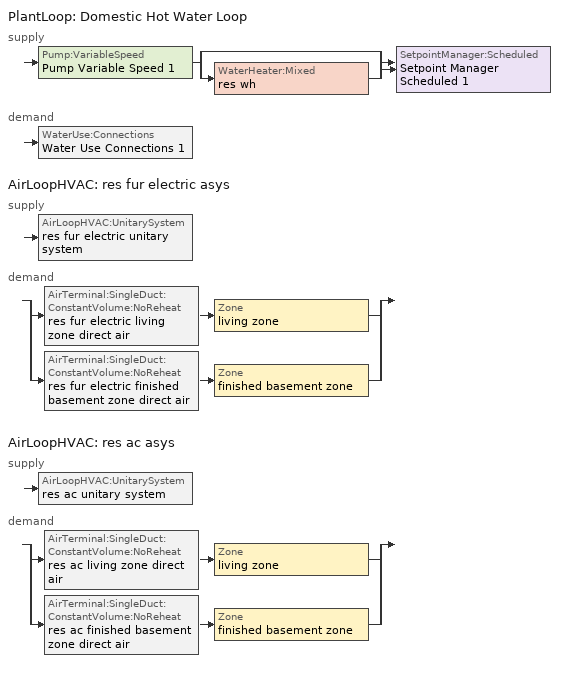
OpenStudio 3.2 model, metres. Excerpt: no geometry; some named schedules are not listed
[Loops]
PlantLoop 'Domestic Hot Water Loop'
 supply: Pump:VariableSpeed 'Pump Variable Speed 1' > split
  | bypass
  | WaterHeater:Mixed 'res wh'
  join > SetpointManager:Scheduled 'Setpoint Manager Scheduled 1'
 demand: WaterUse:Connections 'Water Use Connections 1'
AirLoopHVAC 'res fur electric asys'
 supply: AirLoopHVAC:UnitarySystem 'res fur electric unitary system'
 demand: split
  | AirTerminal:SingleDuct:ConstantVolume:NoReheat 'res fur electric living zone direct air' > Zone 'living zone'
  | AirTerminal:SingleDuct:ConstantVolume:NoReheat 'res fur electric finished basement zone direct air' > Zone 'finished basement zone'
AirLoopHVAC 'res ac asys'
 supply: AirLoopHVAC:UnitarySystem 'res ac unitary system'
 demand: split
  | AirTerminal:SingleDuct:ConstantVolume:NoReheat 'res ac living zone direct air' > Zone 'living zone'
  | AirTerminal:SingleDuct:ConstantVolume:NoReheat 'res ac finished basement zone direct air' > Zone 'finished basement zone'
[Sizing:Zone] Zone Cooling Design Supply Air Temperature Input Method=SupplyAirTemperature; Zone Cooling Design Supply Air Temperature {C}=14; Zone Cooling Design Supply Air Temperature Difference {deltaC}=11.11; Zone Heating Design Supply Air Temperature Input Method=SupplyAirTemperature; Zone Heating Design Supply Air Temperature {C}=40; Zone Heating Design Supply Air Temperature Difference {deltaC}=11.11; Zone Cooling Design Supply Air Humidity Ratio {kg-H2O/kg-air}=0.0085; Zone Heating Design Supply Air Humidity Ratio {kg-H2O/kg-air}=0.008; Cooling Design Air Flow Method=DesignDay; Heating Design Air Flow Method=DesignDay; Account for Dedicated Outdoor Air System=No; Dedicated Outdoor Air System Control Strategy=NeutralSupplyAir; Dedicated Outdoor Air Low Setpoint Temperature for Design {C}=autosize; Dedicated Outdoor Air High Setpoint Temperature for Design {C}=autosize
living zone; garage zone; finished basement zone; res ds res ac asys ret air zone; res ds res fur electric asys ret air zone
[Zone equipment]
living zone: res fur electric living zone direct air, res ac living zone direct air
finished basement zone: res fur electric finished basement zone direct air, res ac finished basement zone direct air
[External:File]
8760.csv: File=8760.csv
[PlantLoop]
Domestic Hot Water Loop: Glycol Concentration=0; Maximum Loop Flow Rate {m3/s}=0.01; Plant Loop Volume {m3}=0.003; Load Distribution Scheme=Optimal
[Sizing:Plant]
Domestic Hot Water Loop: Loop Type=Heating; Design Loop Exit Temperature {C}=52.6667; Loop Design Temperature Difference {deltaC}=5.55556; Sizing Option=NonCoincident; Zone Timesteps in Averaging Window=1; Coincident Sizing Factor Mode=None
[Pump:VariableSpeed]
Pump Variable Speed 1: Rated Flow Rate {m3/s}=0.01; Rated Pump Head {Pa}=1; Rated Power Consumption {W}=0; Motor Efficiency=1; Fraction of Motor Inefficiencies to Fluid Stream=0; Coefficient 1 of the Part Load Performance Curve=0; Coefficient 2 of the Part Load Performance Curve=1; Coefficient 3 of the Part Load Performance Curve=0; Coefficient 4 of the Part Load Performance Curve=0; Pump Control Type=Intermittent; Skin Loss Radiative Fraction=0.5; Design Power Sizing Method=PowerPerFlowPerPressure; Design Electric Power per Unit Flow Rate {W/(m3/s)}=348701.1; Design Shaft Power per Unit Flow Rate per Unit Head {W-s/m3-Pa}=1.28205; Design Minimum Flow Rate Fraction=0
[SetpointManager:Scheduled]
Setpoint Manager Scheduled 1: Control Variable=Temperature; Schedule=dhw temp
[WaterHeater:Mixed]
res wh: Tank Volume {m3}=0.143846; Setpoint Temperature Schedule=WH Setpoint Temp; Deadband Temperature Difference {deltaC}=2; Maximum Temperature Limit {C}=99; Heater Control Type=Cycle; Heater Maximum Capacity {W}=11722.8; Heater Minimum Capacity {W}=0; Heater Fuel Type=NaturalGas; Heater Thermal Efficiency=0.773298; Off Cycle Parasitic Fuel Consumption Rate {W}=0; Off Cycle Parasitic Fuel Type=Electricity; Off Cycle Parasitic Heat Fraction to Tank=0; On Cycle Parasitic Fuel Consumption Rate {W}=0; On Cycle Parasitic Fuel Type=Electricity; On Cycle Parasitic Heat Fraction to Tank=0; Ambient Temperature Indicator=ThermalZone; Ambient Temperature Thermal Zone=finished basement zone; Off Cycle Loss Coefficient to Ambient Temperature {W/K}=4.15693; Off Cycle Loss Fraction to Thermal Zone=0.64; On Cycle Loss Coefficient to Ambient Temperature {W/K}=4.15693; On Cycle Loss Fraction to Thermal Zone=1; Use Side Effectiveness=1; Source Side Effectiveness=1; Use Side Design Flow Rate {m3/s}=autosize; Source Side Design Flow Rate {m3/s}=autosize; Indirect Water Heating Recovery Time {hr}=1.5; Source Side Flow Control Mode=IndirectHeatPrimarySetpoint
[WaterHeater:Sizing]
res wh: Design Mode=PeakDraw; Time Storage Can Meet Peak Draw {hr}=0.538503; Time for Tank Recovery {hr}=0; Nominal Tank Volume for Autosizing Plant Connections {m3}=1
[WaterUse:Connections]
Water Use Connections 1: Drain Water Heat Exchanger Type=None; Drain Water Heat Exchanger Destination=Plant; Water Use Equipment Name 1=res shower; Water Use Equipment Name 2=res sink; Water Use Equipment Name 3=res bath; Water Use Equipment Name 4=res shower dist; Water Use Equipment Name 5=res sink dist; Water Use Equipment Name 6=res bath dist; Water Use Equipment Name 7=res dw; Water Use Equipment Name 8=res cw
[WaterUse:Equipment:Definition]
Name | Peak Flow Rate {m3/s} | Target Temperature Schedule
res shower | 0.0176332 | fixtures temperature schedule
res sink | 0.0157378 | fixtures temperature schedule
res bath | 0.00441644 | fixtures temperature schedule
res shower dist; res sink dist; res bath dist | 0 | fixtures temperature schedule
res dw | 0.00104011 | res dw temperature schedule
res cw | 0.00629939 | res cw temperature schedule
[WaterUse:Equipment] Space=living space
Name | Water Use Equipment Definition | Flow Rate Fraction Schedule
res shower | res shower | showers
res sink | res sink | sinks
res bath | res bath | baths
res shower dist | res shower dist | showers
res sink dist | res sink dist | sinks
res bath dist | res bath dist | baths
res dw | res dw | dishwasher
res cw | res cw | clothes_washer
[OtherEquipment:Definition] Design Level Calculation Method=EquipmentLevel; Fraction Radiant=0; Fraction Lost=0
Name | Design Level {W} | Fraction Latent
res shower | 507081 | 0.487197
res sink | 158036 | 0.312221
res bath | 65146.3 | 0
[Coil:Heating:Electric]
res fur electric heating coil: Availability Schedule=Always On Discrete; Efficiency=0.78; Nominal Capacity {W}=29307.1
[Fan:OnOff] Availability Schedule=Always On Discrete; Fan Total Efficiency=0.75; Maximum Flow Rate {m3/s}=autosize; Motor Efficiency=1; Motor In Airstream Fraction=1
Name | Pressure Rise {Pa} | Fan Power Ratio Function of Speed Ratio Curve | Fan Efficiency Ratio Function of Speed Ratio Curve
res fur electric htg supply fan | 794.58 | Fan On Off Power Curve | Fan On Off Efficiency Curve
res ac clg supply fan | 476.748 | res ac fan power curve | res ac fan eff curve
[AirLoopHVAC:UnitarySystem] Control Type=Load; Controlling Zone or Thermostat Location=living zone; Dehumidification Control Type=None; Availability Schedule=Always On Discrete; Fan Placement=BlowThrough; Supply Air Fan Operating Mode Schedule=Always Off Discrete; DX Heating Coil Sizing Ratio=1; Use DOAS DX Cooling Coil=No; DOAS DX Cooling Coil Leaving Minimum Air Temperature {C}=2; Latent Load Control=SensibleOnlyLoadControl; Supply Air Flow Rate When No Cooling or Heating is Required {m3/s}=0; Maximum Supply Air Temperature {C}=48.8889; Maximum Outdoor Dry-Bulb Temperature for Supplemental Heater Operation {C}=21; Maximum Cycling Rate {cycles/hr}=2.5; Heat Pump Time Constant {s}=60; Fraction of On-Cycle Power Use=0.01; Heat Pump Fan Delay Time {s}=60; Ancilliary On-Cycle Electric Power {W}=0; Ancilliary Off-Cycle Electric Power {W}=0
Name | Supply Fan | Heating Coil | Supply Air Flow Rate During Cooling Operation {m3/s} | Supply Air Flow Rate During Heating Operation {m3/s} | Cooling Coil | Design Specification Multispeed Object
res fur electric unitary system | res fur electric htg supply fan | res fur electric heating coil | 0 | Autosize
res ac unitary system | res ac clg supply fan |  | Autosize | 0 | res ac cooling coil | Unitary System Performance Multispeed 1
[AirLoopHVAC] Availability Schedule=Always On Discrete; Design Supply Air Flow Rate {m3/s}=autosize; Design Return Air Flow Fraction of Supply Air Flow=1
res fur electric asys; res ac asys
[Sizing:System] Type of Load to Size On=Sensible; Design Outdoor Air Flow Rate {m3/s}=Autosize; Central Heating Maximum System Air Flow Ratio=0.3; Preheat Design Temperature {C}=7; Preheat Design Humidity Ratio {kg-H2O/kg-Air}=0.008; Precool Design Temperature {C}=12.8; Precool Design Humidity Ratio {kg-H2O/kg-Air}=0.008; Central Cooling Design Supply Air Temperature {C}=12.8; Central Heating Design Supply Air Temperature {C}=16.7; Sizing Option=NonCoincident; 100% Outdoor Air in Cooling=Yes; 100% Outdoor Air in Heating=Yes; Central Cooling Design Supply Air Humidity Ratio {kg-H2O/kg-Air}=0.0085; Central Heating Design Supply Air Humidity Ratio {kg-H2O/kg-Air}=0.008; Cooling Design Air Flow Method=DesignDay; Cooling Design Air Flow Rate {m3/s}=0; Heating Design Air Flow Method=DesignDay; Heating Design Air Flow Rate {m3/s}=0; System Outdoor Air Method=ZoneSum; Zone Maximum Outdoor Air Fraction=1; Cooling Supply Air Flow Rate Per Floor Area {m3/s-m2}=0.00996765; Cooling Fraction of Autosized Cooling Supply Air Flow Rate=1; Cooling Supply Air Flow Rate Per Unit Cooling Capacity {m3/s-W}=3.94755e-05; Heating Supply Air Flow Rate Per Floor Area {m3/s-m2}=0.00996765; Heating Fraction of Autosized Heating Supply Air Flow Rate=1; Heating Fraction of Autosized Cooling Supply Air Flow Rate=1; Heating Supply Air Flow Rate Per Unit Heating Capacity {m3/s-W}=3.15882e-05; Cooling Design Capacity Method=CoolingDesignCapacity; Cooling Design Capacity {W}=autosize; Cooling Design Capacity Per Floor Area {W/m2}=234.7; Fraction of Autosized Cooling Design Capacity=1; Heating Design Capacity Method=HeatingDesignCapacity; Heating Design Capacity {W}=autosize; Heating Design Capacity Per Floor Area {W/m2}=157; Fraction of Autosized Heating Design Capacity=1; Central Cooling Capacity Control Method=OnOff
res fur electric asys; res ac asys
[AirTerminal:SingleDuct:ConstantVolume:NoReheat] Availability Schedule=Always On Discrete; Maximum Air Flow Rate {m3/s}=AutoSize
res fur electric living zone direct air; res fur electric finished basement zone direct air; res ac living zone direct air; res ac finished basement zone direct air
[Coil:Cooling:DX:MultiSpeed:StageData] Gross Rated Total Cooling Capacity {W}=17584.3; Rated Air Flow Rate {m3/s}=autosize; Rated Evaporator Fan Power Per Volume Flow Rate {W/(m3/s)}=773.3; Nominal Time for Condensate Removal to Begin {s}=1000; Ratio of Initial Moisture Evaporation Rate and Steady State Latent Capacity=1.5; Maximum Cycling Rate {cycles/hr}=3; Latent Capacity Time Constant {s}=45; Rated Waste Heat Fraction of Power Input=0.2; Waste Heat Function of Temperature Curve=ConstantBiquadratic; Evaporative Condenser Effectiveness=0.9; Evaporative Condenser Air Flow Rate {m3/s}=autosize; Rated Evaporative Condenser Pump Power Consumption {W}=autosize
Name | Gross Rated Sensible Heat Ratio | Gross Rated Cooling COP {W/W} | Total Cooling Capacity Function of Temperature Curve | Total Cooling Capacity Function of Flow Fraction Curve | Energy Input Ratio Function of Temperature Curve | Energy Input Ratio Function of Flow Fraction Curve | Part Load Fraction Correlation Curve
Coil Cooling DX Multi Speed Stage Data 1 | 0.714817 | 4.29544 | Cool-Cap-fT1 | Cool-Cap-fFF1 | Cool-EIR-fT1 | Cool-EIR-fFF1 | Cool-PLF-fPLR1
Coil Cooling DX Multi Speed Stage Data 2 | 0.733765 | 3.92357 | Cool-Cap-fT2 | Cool-Cap-fFF2 | Cool-EIR-fT2 | Cool-EIR-fFF2 | Cool-PLF-fPLR2
[Coil:Cooling:DX:MultiSpeed]
res ac cooling coil: Condenser Type=AirCooled; Minimum Outdoor Dry-Bulb Temperature for Compressor Operation {C}=-25; Apply Part Load Fraction to Speeds Greater than 1=No; Apply Latent Degradation to Speeds Greater than 1=No; Crankcase Heater Capacity {W}=0; Maximum Outdoor Dry-Bulb Temperature for Crankcase Heater Operation {C}=12.7778; Basin Heater Capacity {W/K}=0; Basin Heater Setpoint Temperature {C}=2; Fuel Type=Electricity; Stage 1=Coil Cooling DX Multi Speed Stage Data 1; Stage 2=Coil Cooling DX Multi Speed Stage Data 2
[UnitarySystemPerformance:Multispeed]
Unitary System Performance Multispeed 1: Single Mode Operation=No; Heating Speed Supply Air Flow Ratio 1=autosize; Cooling Speed Supply Air Flow Ratio 1=0.86; Heating Speed Supply Air Flow Ratio 2=autosize; Cooling Speed Supply Air Flow Ratio 2=1
[ElectricEquipment:Definition] Design Level Calculation Method=EquipmentLevel
Name | Design Level {W} | Fraction Latent | Fraction Radiant | Fraction Lost
res dw | 136388 | 0.15 | 0.36 | 0.25
res cw | 70491.5 | 0 | 0.48 | 0.2
[EnergyManagementSystem:Sensor]
Name | Output Variable or Output Meter Index Key | Output Variable or Output Meter
res_ceil_fan_sched_val_sensor | res ceil fan schedule | Schedule Value
res_ceil_fan_tin_sensor; res_af_1_tin_s | living zone | Zone Mean Air Temperature
res_nv_pb_s |  | Site Outdoor Air Barometric Pressure
res_af_vw_s |  | Site Wind Speed
res_nv_wt_s |  | Site Outdoor Air Humidity Ratio
res_af_1_tt_s | living zone | Zone Outdoor Air Drybulb Temperature
res_nv_1_nva_s | res nv_1 avail schedule | Schedule Value
res_nv_1_sp_s | res nv_1 temp schedule | Schedule Value
res_ds_res_ac_asys_fan_rtf_s | res ac clg supply fan | Fan Runtime Fraction
res_ds_res_fur_electric_asys_fan_rtf_s | res fur electric htg supply fan | Fan Runtime Fraction
res_ds_res_ac_asys_win_s; res_ds_res_fur_electric_asys_win_s | living zone | Zone Mean Air Humidity Ratio
res_ds_res_ac_asys_ah_mfr_s | Node 28 | System Node Mass Flow Rate
res_ds_res_ac_asys_ah_vfr_s | Node 28 | System Node Current Density Volume Flow Rate
res_ds_res_ac_asys_ah_tt_s | Node 28 | System Node Temperature
res_ds_res_ac_asys_ra_t_s | Node 31 | System Node Temperature
res_ds_res_ac_asys_ah_wt_s | Node 28 | System Node Humidity Ratio
res_ds_res_ac_asys_ra_w_s | Node 31 | System Node Humidity Ratio
res_ds_res_ac_asys_ah_t_s; res_ds_res_fur_electric_asys_ah_t_s | garage zone | Zone Air Temperature
res_ds_res_ac_asys_ah_w_s; res_ds_res_fur_electric_asys_ah_w_s | garage zone | Zone Mean Air Humidity Ratio
res_ds_res_fur_electric_asys_ah_mfr_s | Node 18 | System Node Mass Flow Rate
res_ds_res_fur_electric_asys_ah_vfr_s | Node 18 | System Node Current Density Volume Flow Rate
res_ds_res_fur_electric_asys_ah_tt_s | Node 18 | System Node Temperature
res_ds_res_fur_electric_asys_ra_t_s | Node 21 | System Node Temperature
res_ds_res_fur_electric_asys_ah_wt_s | Node 18 | System Node Humidity Ratio
res_ds_res_fur_electric_asys_ra_w_s | Node 21 | System Node Humidity Ratio
res_infil_1_range_sch_s | res mv_1 range exhaust schedule | Schedule Value
res_infil_1_bath_sch_s | res mv_1 bath exhaust schedule | Schedule Value
res_infil_1_dryer_sch_s | clothes_dryer_exhaust | Schedule Value
res_infil_1_wh_sch_s | Always On Discrete | Schedule Value
[EnergyManagementSystem:Actuator]
Name | Actuated Component | Actuated Component Type | Actuated Component Control Type
res_ceil_fan_sched_override | res ceil fan master | Schedule:Constant | Schedule Value
res_nv_1_flow_act | res nv_1 flow | Zone Infiltration | Air Exchange Flow Rate
res_ds_res_ac_asys_SupSLkToLvEq_act | res ds res ac asys SupSLkToLvEq | OtherEquipment | Power Level
res_ds_res_ac_asys_SupLatLkToLvEq_act | res ds res ac asys SupLatLkToLvEq | OtherEquipment | Power Level
res_ds_res_ac_asys_SupDCnToLvEq_act | res ds res ac asys SupDCnToLvEq | OtherEquipment | Power Level
res_ds_res_ac_asys_SupDCnToAhEq_act | res ds res ac asys SupDCnToAhEq | OtherEquipment | Power Level
res_ds_res_ac_asys_RetDCnToPlEq_act | res ds res ac asys RetDCnToPlEq | OtherEquipment | Power Level
res_ds_res_ac_asys_RetDCnToAhEquip_act | res ds res ac asys RetDCnToAhEquip | OtherEquipment | Power Level
res_ds_res_ac_asys_SupSLkToAhEq_act | res ds res ac asys SupSLkToAhEq | OtherEquipment | Power Level
res_ds_res_ac_asys_SupLatLkToAhEq_act | res ds res ac asys SupLatLkToAhEq | OtherEquipment | Power Level
res_ds_res_ac_asys_RetSLkEq_act | res ds res ac asys RetSLkEq | OtherEquipment | Power Level
res_ds_res_ac_asys_RetLatLkEq_act | res ds res ac asys RetLatLkEq | OtherEquipment | Power Level
res_ds_res_ac_asys_AhToLivMix_act | res ds res ac asys AhToLivMix | ZoneMixing | Air Exchange Flow Rate
res_ds_res_ac_asys_LivToAhMix_act | res ds res ac asys LivToAhMix | ZoneMixing | Air Exchange Flow Rate
res_ds_res_fur_electric_asys_SupSLkToLvEq_act | res ds res fur electric asys SupSLkToLvEq | OtherEquipment | Power Level
res_ds_res_fur_electric_asys_SupLatLkToLvEq_act | res ds res fur electric asys SupLatLkToLvEq | OtherEquipment | Power Level
res_ds_res_fur_electric_asys_SupDCnToLvEq_act | res ds res fur electric asys SupDCnToLvEq | OtherEquipment | Power Level
res_ds_res_fur_electric_asys_SupDCnToAhEq_act | res ds res fur electric asys SupDCnToAhEq | OtherEquipment | Power Level
res_ds_res_fur_electric_asys_RetDCnToPlEq_act | res ds res fur electric asys RetDCnToPlEq | OtherEquipment | Power Level
res_ds_res_fur_electric_asys_RetDCnToAhEquip_act | res ds res fur electric asys RetDCnToAhEquip | OtherEquipment | Power Level
res_ds_res_fur_electric_asys_SupSLkToAhEq_act | res ds res fur electric asys SupSLkToAhEq | OtherEquipment | Power Level
res_ds_res_fur_electric_asys_SupLatLkToAhEq_act | res ds res fur electric asys SupLatLkToAhEq | OtherEquipment | Power Level
res_ds_res_fur_electric_asys_RetSLkEq_act | res ds res fur electric asys RetSLkEq | OtherEquipment | Power Level
res_ds_res_fur_electric_asys_RetLatLkEq_act | res ds res fur electric asys RetLatLkEq | OtherEquipment | Power Level
res_ds_res_fur_electric_asys_AhToLivMix_act | res ds res fur electric asys AhToLivMix | ZoneMixing | Air Exchange Flow Rate
res_ds_res_fur_electric_asys_LivToAhMix_act | res ds res fur electric asys LivToAhMix | ZoneMixing | Air Exchange Flow Rate
res_infil_1_house_fan_act | res infil_1 house fan | ElectricEquipment | Electricity Rate
res_infil_1_range_fan_act | res infil_1 range fan | ElectricEquipment | Electricity Rate
res_infil_1_bath_fan_act | res infil_1 bath fan | ElectricEquipment | Electricity Rate
res_infil_1_flow_act | res infil_1 flow | Zone Infiltration | Air Exchange Flow Rate
[EnergyManagementSystem:Program]
res_ceil_fan_schedule_program: If res_ceil_fan_sched_val_sensor == 0; Set res_ceil_fan_sched_override = 0; ElseIf res_ceil_fan_tin_sensor < 24.389; Set res_ceil_fan_sched_override = 0; Else; Set res_ceil_fan_sched_override = 1; EndIf
res_nv_1_program: Set Tdiff = res_af_1_tin_s-res_af_1_tt_s; Set dT = (@Abs Tdiff); Set pt = (@RhFnTdbWPb res_af_1_tt_s res_nv_wt_s res_nv_pb_s); Set NVA = 13831.173440569548; Set Cs = 0.00023703726963500573; Set Cw = 0.00010014662135246548; Set MNV = 2.444359572750902; Set MHR = 0.0115; Set MRH = 0.7; Set temp1 = (res_nv_1_nva_s*NVA); Set SGNV = temp1*((((Cs*dT)+(Cw*(res_af_vw_s^2)))^0.5)/1000); If (res_nv_wt_s<MHR) && (pt<MRH) && (res_af_1_tin_s>res_nv_1_sp_s); Set temp2 = (res_af_1_tin_s-res_nv_1_sp_s); Set NVadj1 = temp2/(res_af_1_tin_s-res_af_1_tt_s); Set NVadj2 = (@Min NVadj1 1); Set NVadj3 = (@Max NVadj2 0); Set NVadj = SGNV*NVadj3; Set res_nv_1_flow_act = (@Min NVadj MNV); Else; Set res_nv_1_flow_act = 0; EndIf
res_ds_res_ac_asys_program: Set res_ds_res_ac_asys_AhMfr = res_ds_res_ac_asys_ah_mfr_s; Set res_ds_res_ac_asys_FanRtf = res_ds_res_ac_asys_fan_rtf_s; Set res_ds_res_ac_asys_AhVfr = res_ds_res_ac_asys_ah_vfr_s; Set res_ds_res_ac_asys_AhTt = res_ds_res_ac_asys_ah_tt_s; Set res_ds_res_ac_asys_AhWt = res_ds_res_ac_asys_ah_wt_s; Set res_ds_res_ac_asys_RaT = res_ds_res_ac_asys_ra_t_s; Set res_ds_res_ac_asys_RaW = res_ds_res_ac_asys_ra_w_s; Set res_ds_res_ac_asys_AhT = res_ds_res_ac_asys_ah_t_s; Set res_ds_res_ac_asys_AhW = res_ds_res_ac_asys_ah_w_s; Run res_ds_res_ac_asys_lk_subrout; Set res_ds_res_ac_asys_SupSLkToLvEq_act = res_ds_res_ac_asys_SupSLkToLv; Set res_ds_res_ac_asys_SupLatLkToLvEq_act = res_ds_res_ac_asys_SupLatLkToLv; Set res_ds_res_ac_asys_SupDCnToLvEq_act = res_ds_res_ac_asys_SupDCnToLv; Set res_ds_res_ac_asys_SupDCnToAhEq_act = res_ds_res_ac_asys_SupDCnToAh; Set res_ds_res_ac_asys_SupSLkToAhEq_act = res_ds_res_ac_asys_SupSLkToAh; Set res_ds_res_ac_asys_SupLatLkToAhEq_act = res_ds_res_ac_asys_SupLatLkToAh; Set res_ds_res_ac_asys_RetSLkEq_act = res_ds_res_ac_asys_RetSLk; Set res_ds_res_ac_asys_RetLatLkEq_act = res_ds_res_ac_asys_RetLatLk; Set res_ds_res_ac_asys_RetDCnToPlEq_act = res_ds_res_ac_asys_RetDCnToPl; Set res_ds_res_ac_asys_RetDCnToAhEquip_act = res_ds_res_ac_asys_RetDCnToAh; Set res_ds_res_ac_asys_AhToLivMix_act = res_ds_res_ac_asys_AhToLiv; Set res_ds_res_ac_asys_LivToAhMix_act = res_ds_res_ac_asys_LivToAh
[Schedule:Constant]
Name | Value
dhw temp; WH Setpoint Temp | 52.6667
fixtures temperature schedule | 43.3333
Always On Discrete | 1
Always Off Discrete | 0
res dw temperature schedule; res cw temperature schedule | 52.666
[Curve:Exponent]
Name | Coefficient1 Constant | Coefficient2 Constant | Coefficient3 Constant | Minimum Value of x | Maximum Value of x
Fan On Off Power Curve | 1 | 0 | 0 | 0 | 1
res ac fan power curve | 0 | 1 | 3 | -100 | 100
[Curve:Cubic] Coefficient3 x**2=0; Coefficient4 x**3=0; Minimum Value of x=0; Maximum Value of x=1
Name | Coefficient1 Constant | Coefficient2 x | Minimum Curve Output | Maximum Curve Output
Fan On Off Efficiency Curve | 1 | 0
res ac fan eff curve | 0 | 1 | 0.01 | 1
[Curve:Biquadratic]
Name | Coefficient1 Constant | Coefficient2 x | Coefficient3 x**2 | Coefficient4 y | Coefficient5 y**2 | Coefficient6 x*y | Minimum Value of x | Maximum Value of x | Minimum Value of y | Maximum Value of y
ConstantBiquadratic | 1 | 0 | 0 | 0 | 0 | 0 | -100 | 100 | -100 | 100
Cool-Cap-fT1 | 1.66458 | -0.0803906 | 0.00330253 | 0.00123875 | -3.08772e-05 | -0.000523772 | 13.88 | 23.88 | 18.33 | 51.66
Cool-EIR-fT1 | -0.427376 | 0.141906 | -0.00412373 | -0.0140625 | 0.000831099 | -0.000432666 | 13.88 | 23.88 | 18.33 | 51.66
Cool-Cap-fT2 | 1.36788 | -0.0625665 | 0.00279689 | 0.00504097 | -6.804e-05 | -0.000454203 | 13.88 | 23.88 | 18.33 | 51.66
Cool-EIR-fT2 | 0.0423235 | 0.07892 | -0.00237605 | -0.00303591 | 0.000534921 | -0.000323028 | 13.88 | 23.88 | 18.33 | 51.66
[Curve:Quadratic] Minimum Value of x=0
Name | Coefficient1 Constant | Coefficient2 x | Coefficient3 x**2 | Maximum Value of x | Minimum Curve Output | Maximum Curve Output
Cool-PLF-fPLR1; Cool-PLF-fPLR2 | 0.89 | 0.11 | 0 | 1 | 0.7 | 1
Cool-Cap-fFF1 | 0.65673 | 0.516471 | -0.172887 | 2 | 0 | 2
Cool-EIR-fFF1 | 1.56295 | -0.79186 | 0.230031 | 2 | 0 | 2
Cool-Cap-fFF2 | 0.690335 | 0.464384 | -0.154508 | 2 | 0 | 2
Cool-EIR-fFF2 | 1.31565 | -0.482467 | 0.166239 | 2 | 0 | 2
